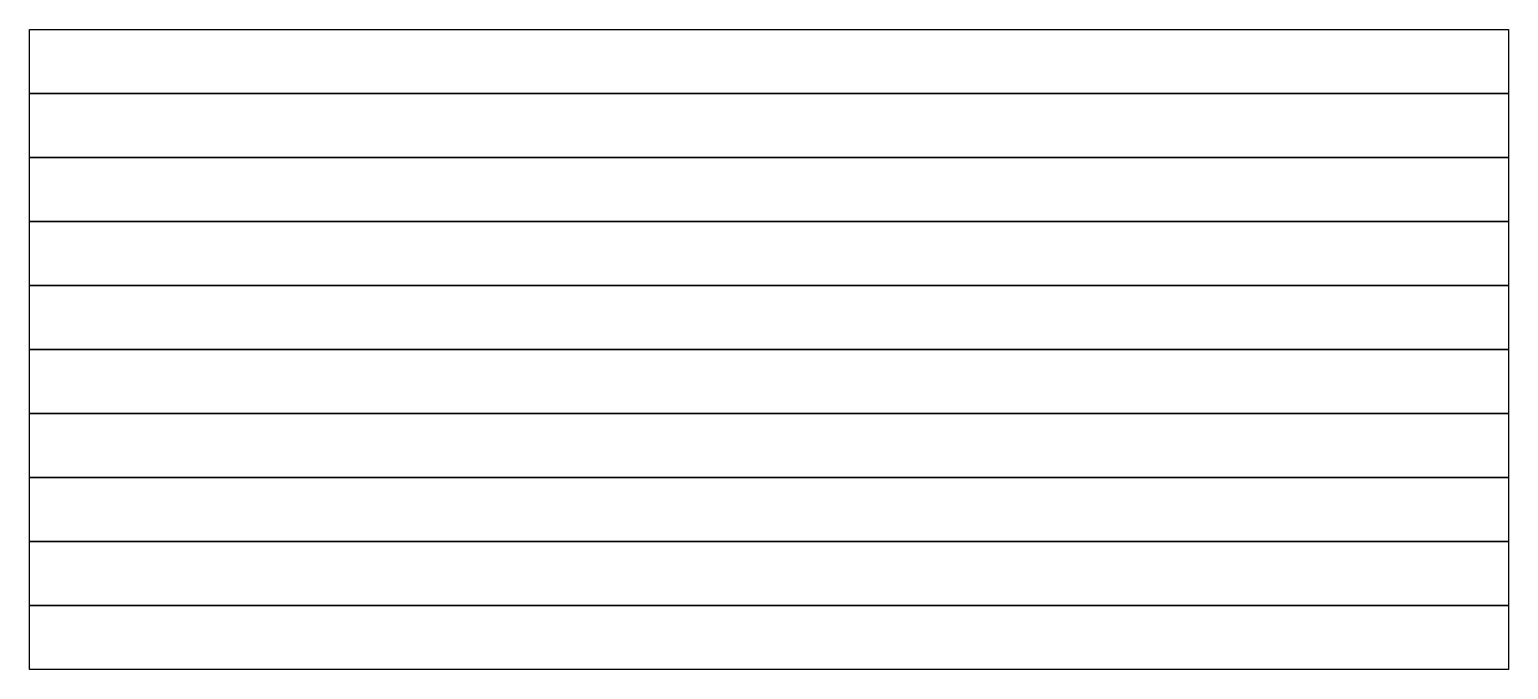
# Model space of a CAD drawing. Header units: millimetres. Extents: x -300689 to 10556, y -104928 to 107291.
# Drawn here: x -33735 to -31885, y 32081 to 32881 of the extents above; entities that cross this region are included whole.
import ezdxf

# ---------------------------------------------------------------- set-up
doc = ezdxf.new("R2010")
doc.units = ezdxf.units.MM
doc.layers.add('линии', color=7, linetype='Continuous')

msp = doc.modelspace()

# ---------------------------------------------------------------- linework, layer by layer
at = {"layer": 'линии', "linetype": 'ByBlock', "ltscale": 0.25}
for points in [[(-33734.5293, 32880.6717), (-31884.5293, 32880.6717), (-31884.5293, 32800.6717), (-33734.5293, 32800.6717)], [(-33734.5293, 32800.6717), (-31884.5293, 32800.6717), (-31884.5293, 32720.6717), (-33734.5293, 32720.6717)], [(-33734.5293, 32720.6717), (-31884.5293, 32720.6717), (-31884.5293, 32640.6717), (-33734.5293, 32640.6717)], [(-33734.5293, 32640.6717), (-31884.5293, 32640.6717), (-31884.5293, 32560.6717), (-33734.5293, 32560.6717)], [(-33734.5293, 32560.6717), (-31884.5293, 32560.6717), (-31884.5293, 32480.6717), (-33734.5293, 32480.6717)], [(-33734.5293, 32480.6717), (-31884.5293, 32480.6717), (-31884.5293, 32400.6717), (-33734.5293, 32400.6717)], [(-33734.5293, 32400.6717), (-31884.5293, 32400.6717), (-31884.5293, 32320.6717), (-33734.5293, 32320.6717)], [(-33734.5293, 32320.6717), (-31884.5293, 32320.6717), (-31884.5293, 32240.6717), (-33734.5293, 32240.6717)], [(-33734.5293, 32240.6717), (-31884.5293, 32240.6717), (-31884.5293, 32160.6717), (-33734.5293, 32160.6717)], [(-33734.5293, 32160.6717), (-31884.5293, 32160.6717), (-31884.5293, 32080.6717), (-33734.5293, 32080.6717)]]:
    msp.add_lwpolyline(points, close=True, dxfattribs=at)

doc.saveas('drawing.dxf')
